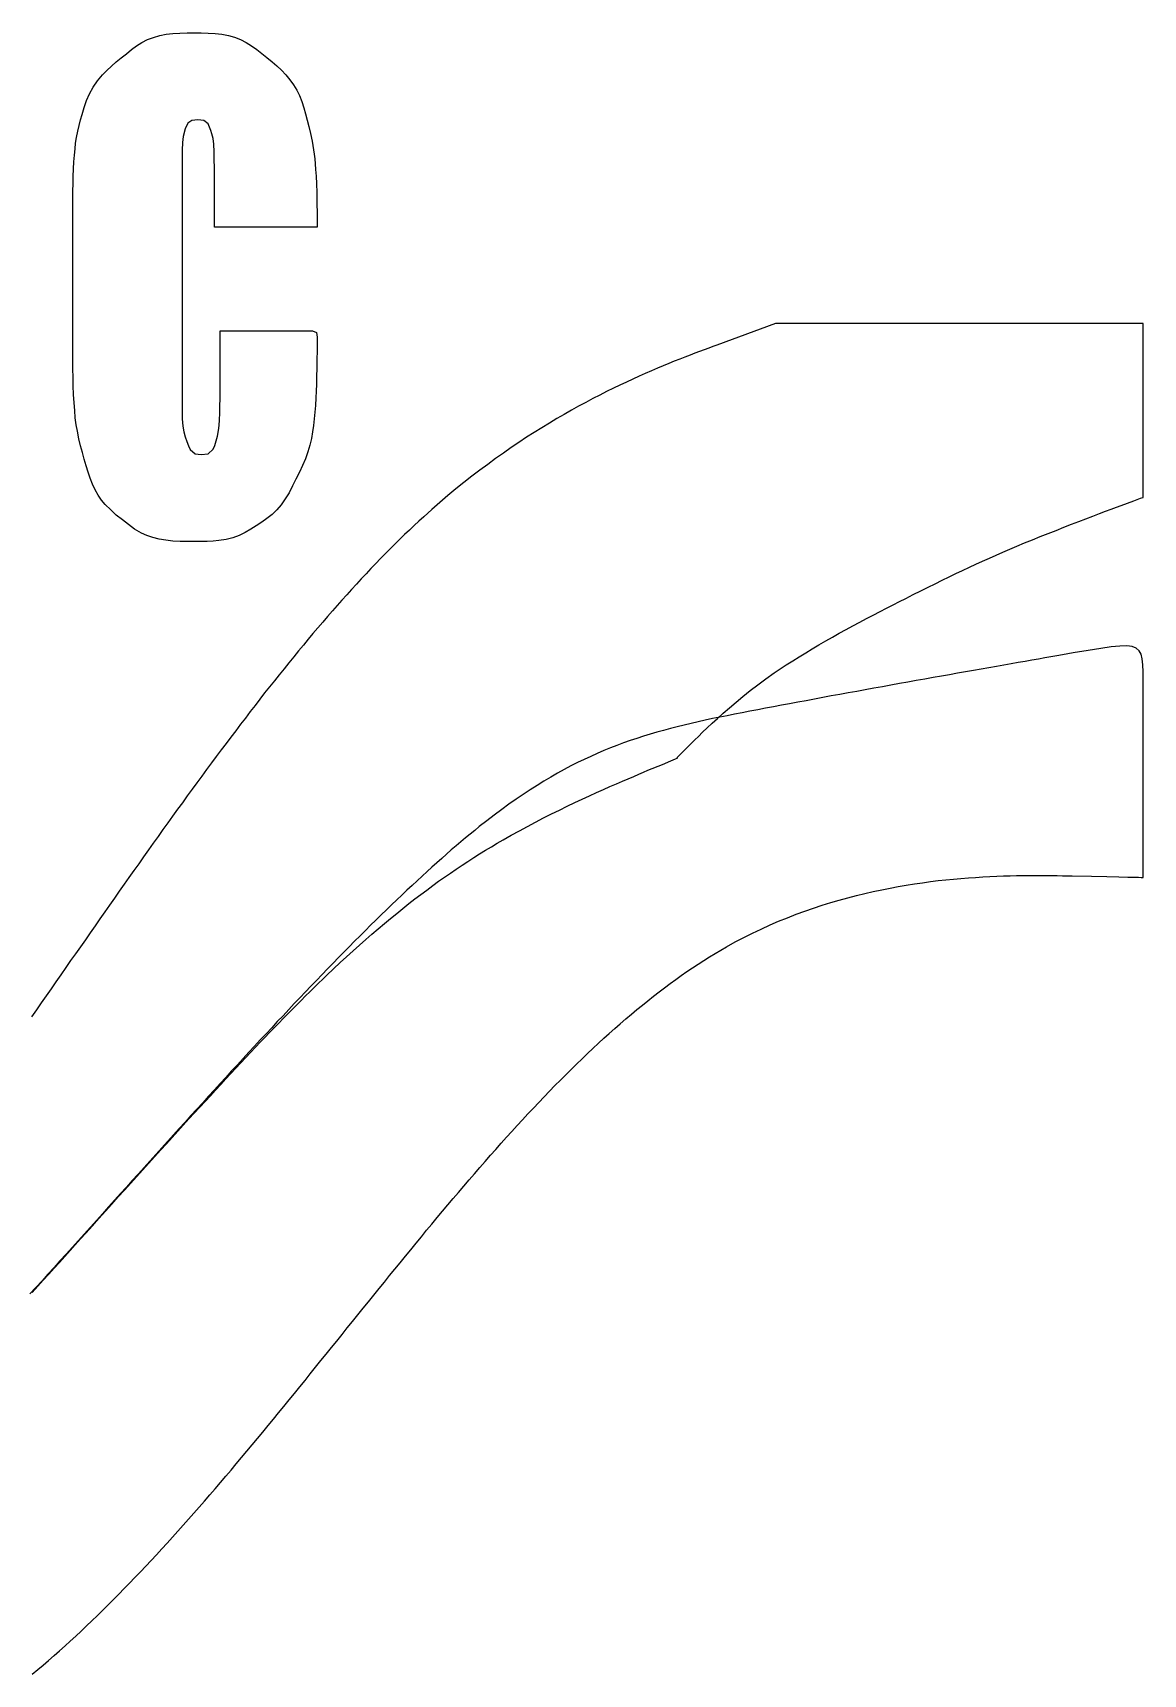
# Model space of a CAD drawing. Extents: x 10041 to 13115, y 7289 to 8515.
# Drawn here: x 12406 to 13115, y 7394 to 8443 of the extents above; entities that cross this region are included whole.
import ezdxf

# ---------------------------------------------------------------- set-up
doc = ezdxf.new("R2010")
doc.units = 0
doc.layers.get('0').update_dxf_attribs({"linetype": 'continuous'})

msp = doc.modelspace()

# ---------------------------------------------------------------- linework, layer by layer
at = {"color": 0}
msp.add_lwpolyline([(12587.5, 8319.1), (12586.5, 8319.1), (12583.9, 8319.1), (12579.9, 8319.1), (12574.8, 8319.1), (12569, 8319.1), (12562.6, 8319.1), (12556.1, 8319.1), (12549.6, 8319.1), (12543.6, 8319.1), (12538.2, 8319.1), (12528.7, 8319.1), (12523.8, 8319.1), (12522, 8319.1), (12521.8, 8319.1), (12521.8, 8325.2), (12521.8, 8329.4), (12521.8, 8334.5), (12521.8, 8339.9), (12521.8, 8345), (12521.8, 8349.3), (12521.8, 8354.8), (12521.8, 8357.4), (12521.7, 8361.8), (12521.6, 8367.2), (12521.4, 8372), (12520.9, 8375.8), (12520.2, 8378.6), (12519.5, 8380.9), (12517.8, 8385.1), (12515.1, 8387.3), (12511.2, 8387.7), (12507.4, 8387.3), (12504.7, 8385.4), (12503.1, 8381.8), (12501.9, 8377), (12501.4, 8373.2), (12501.2, 8368.2), (12501.1, 8364.3), (12501.1, 8360.5), (12501.1, 8357.6), (12501.1, 8356.5), (12501.1, 8355.1), (12501.1, 8352.5), (12501.1, 8348.1), (12501.1, 8341), (12501.1, 8330.6), (12501.1, 8326.8), (12501.1, 8322.5), (12501.1, 8318), (12501.1, 8313.3), (12501.1, 8308.3), (12501.1, 8303.1), (12501.1, 8297.8), (12501.1, 8292.4), (12501.1, 8286.8), (12501.1, 8281.3), (12501.1, 8275.8), (12501.1, 8270.3), (12501.1, 8264.8), (12501.1, 8259.5), (12501.1, 8254.3), (12501.1, 8249.3), (12501.1, 8244.6), (12501.1, 8240.1), (12501.1, 8235.9), (12501.1, 8232), (12501.1, 8221.6), (12501.1, 8214.6), (12501.1, 8210.2), (12501.1, 8207.7), (12501.1, 8206.3), (12501.1, 8205.4), (12501.1, 8201.5), (12501.2, 8196.6), (12501.6, 8192), (12502.3, 8188.2), (12503.2, 8185), (12504.2, 8182.1), (12505.2, 8179.4), (12506.4, 8177), (12509.4, 8174.2), (12513.4, 8173.7), (12517.8, 8174.2), (12521, 8177.1), (12522, 8179.6), (12522.9, 8182.5), (12523.7, 8185.5), (12524.4, 8189.2), (12524.8, 8192.3), (12525.1, 8196), (12525.2, 8200.2), (12525.3, 8204.9), (12525.4, 8209.4), (12525.4, 8212.9), (12525.4, 8216), (12525.4, 8221.8), (12525.4, 8226.2), (12525.4, 8231.5), (12525.4, 8237.1), (12525.4, 8242.3), (12525.4, 8246.7), (12525.4, 8252.2), (12525.4, 8252.9), (12535.7, 8252.9), (12539.5, 8252.9), (12543.9, 8252.9), (12548.8, 8252.9), (12553.8, 8252.9), (12559, 8252.9), (12564.1, 8252.9), (12568.9, 8252.9), (12573.3, 8252.9), (12577.1, 8252.9), (12584.4, 8252.8), (12587.1, 8251.7), (12587.4, 8248.8), (12587.4, 8244.9), (12587.4, 8240), (12587.3, 8234.5), (12587.3, 8228.9), (12587.1, 8223.6), (12587, 8218.7), (12586.8, 8214.2), (12586.6, 8210.1), (12586.3, 8205.2), (12585.9, 8200.8), (12585.5, 8196.6), (12585.1, 8192.4), (12584.5, 8188.2), (12583.8, 8184), (12582.8, 8179.7), (12581.6, 8175.5), (12580, 8171.1), (12578.1, 8166.8), (12576.1, 8162.4), (12573.9, 8158), (12571.7, 8153.7), (12569.5, 8149.4), (12567.1, 8145.4), (12564.5, 8141.7), (12561.7, 8138.4), (12558.6, 8135.5), (12555.4, 8132.9), (12552, 8130.5), (12548.5, 8128.2), (12545, 8126), (12541.4, 8123.9), (12537.6, 8122.1), (12533.6, 8120.6), (12529.3, 8119.5), (12524.7, 8118.8), (12521.1, 8118.4), (12517.2, 8118.3), (12513.2, 8118.2), (12509, 8118.2), (12504.5, 8118.2), (12499.9, 8118.3), (12495.2, 8118.5), (12490.7, 8119), (12486.4, 8119.7), (12482.4, 8120.7), (12478.6, 8122), (12475.1, 8123.6), (12470.8, 8126.1), (12466.8, 8129), (12463, 8132), (12459.1, 8135.1), (12455.5, 8138.4), (12452, 8141.9), (12449.7, 8144.7), (12447.5, 8147.9), (12445.6, 8151.2), (12443.9, 8154.8), (12442.4, 8158.6), (12441, 8162.6), (12439.8, 8166.6), (12438.6, 8170.8), (12437.4, 8175), (12436.2, 8179.3), (12435.1, 8183.8), (12434.2, 8188.6), (12433.5, 8192.7), (12432.9, 8197.2), (12432.5, 8201.9), (12432.1, 8206.9), (12431.8, 8212.2), (12431.6, 8217.7), (12431.5, 8223.2), (12431.4, 8228.3), (12431.4, 8232.9), (12431.4, 8236.5), (12431.4, 8239.7), (12431.4, 8242.8), (12431.4, 8247.8), (12431.4, 8256.4), (12431.4, 8260.4), (12431.4, 8265), (12431.4, 8269.9), (12431.4, 8275.1), (12431.4, 8280.6), (12431.4, 8286.1), (12431.4, 8291.7), (12431.4, 8297.2), (12431.4, 8302.4), (12431.4, 8307.3), (12431.4, 8311.9), (12431.4, 8315.9), (12431.4, 8324.5), (12431.4, 8329.4), (12431.4, 8332.3), (12431.4, 8335.1), (12431.4, 8338.3), (12431.4, 8342.3), (12431.5, 8346.7), (12431.6, 8351.5), (12431.7, 8356.3), (12432, 8360.8), (12432.3, 8365.1), (12432.7, 8369.1), (12433.1, 8372.8), (12433.7, 8376.3), (12434.5, 8380.4), (12435.3, 8384.1), (12436.3, 8387.6), (12437.3, 8391), (12438.6, 8395.5), (12440.1, 8400), (12441.9, 8404.3), (12444.2, 8408.5), (12447, 8412.5), (12450.2, 8416.4), (12453, 8419.2), (12456, 8421.9), (12459.1, 8424.6), (12462.3, 8427.3), (12465.5, 8429.9), (12468.7, 8432.5), (12472, 8434.9), (12475.5, 8437), (12479.1, 8438.9), (12482.9, 8440.3), (12486.9, 8441.5), (12491, 8442.3), (12495.3, 8442.9), (12499.7, 8443.1), (12504.3, 8443.2), (12508.8, 8443.2), (12513.3, 8443.2), (12517.8, 8443.1), (12522.3, 8442.9), (12526.5, 8442.3), (12530.7, 8441.5), (12534.6, 8440.4), (12538.4, 8438.9), (12542.1, 8437.1), (12545.5, 8434.9), (12548.9, 8432.6), (12552.2, 8430), (12555.4, 8427.4), (12558.6, 8424.7), (12561.7, 8422.1), (12564.7, 8419.3), (12567.5, 8416.4), (12570.1, 8413.3), (12572.4, 8410.1), (12574.4, 8406.6), (12576.1, 8403.1), (12577.6, 8399.3), (12578.9, 8395.4), (12580, 8391.5), (12581.1, 8387.4), (12582.1, 8383.4), (12583.2, 8379), (12584.2, 8374.1), (12585.2, 8368.4), (12585.5, 8365.7), (12585.9, 8362.8), (12586.2, 8359.6), (12586.5, 8355.9), (12586.8, 8351.7), (12587, 8346.8), (12587.2, 8341.2), (12587.3, 8334.8), (12587.4, 8327.4)], close=True, dxfattribs=at)
for points in [[(12405.4, 7638.4), (12408.9, 7642.3), (12412.4, 7646.2), (12415.9, 7650), (12419.3, 7653.8), (12422.8, 7657.6), (12426.2, 7661.4), (12429.6, 7665.2), (12432.9, 7668.9), (12436.3, 7672.6), (12439.6, 7676.3), (12443.8, 7681), (12448, 7685.7), (12452.2, 7690.3), (12456.3, 7694.8), (12460.3, 7699.4), (12464.4, 7703.8), (12468.3, 7708.2), (12472.2, 7712.5), (12476.1, 7716.8), (12479.9, 7721), (12483.7, 7725.2), (12487.4, 7729.3), (12491.1, 7733.4), (12494.8, 7737.4), (12498.4, 7741.4), (12501.9, 7745.3), (12505.5, 7749.2), (12508.9, 7753), (12512.4, 7756.7), (12515.8, 7760.4), (12519.2, 7764.1), (12522.5, 7767.7), (12525.8, 7771.3), (12529.1, 7774.8), (12532.3, 7778.3), (12535.5, 7781.7), (12538.7, 7785.1), (12541.8, 7788.4), (12544.9, 7791.7), (12548, 7795), (12551, 7798.2), (12554, 7801.3), (12557, 7804.4), (12560, 7807.5), (12562.9, 7810.5), (12565.8, 7813.5), (12568.7, 7816.4), (12571.6, 7819.3), (12574.4, 7822.2), (12577.2, 7825), (12580, 7827.8), (12582.8, 7830.5), (12585.5, 7833.2), (12588.3, 7835.9), (12591, 7838.5), (12593.7, 7841.1), (12597.9, 7845.1), (12602.1, 7849.1), (12606.3, 7852.9), (12610.4, 7856.7), (12614.5, 7860.3), (12618.5, 7863.9), (12622.5, 7867.4), (12626.5, 7870.8), (12630.5, 7874.2), (12634.4, 7877.4), (12638.3, 7880.6), (12642.2, 7883.7), (12646, 7886.8), (12649.9, 7889.8), (12653.7, 7892.7), (12657.5, 7895.5), (12661.3, 7898.3), (12665.1, 7901.1), (12668.8, 7903.7), (12672.6, 7906.3), (12676.4, 7908.9), (12680.1, 7911.4), (12683.8, 7913.8), (12687.6, 7916.2), (12691.3, 7918.6), (12695, 7920.9), (12698.8, 7923.2), (12702.5, 7925.4), (12706.3, 7927.6), (12711.5, 7930.5), (12716.7, 7933.4), (12721.9, 7936.2), (12727, 7938.9), (12732.2, 7941.6), (12737.3, 7944.1), (12742.3, 7946.6), (12747.2, 7949), (12752.1, 7951.4), (12756.9, 7953.6), (12761.5, 7955.7), (12766, 7957.8), (12770.4, 7959.7), (12774.6, 7961.6), (12778.7, 7963.4), (12782.6, 7965.1), (12786.3, 7966.6), (12789.8, 7968.1), (12793.1, 7969.5), (12796.1, 7970.8), (12798.9, 7972), (12808.1, 7975.8), (12813.6, 7978.1), (12816.5, 7979.3), (12817.5, 7979.7), (12817.7, 7979.8), (12817.5, 7980.1), (12826.7, 7989.3), (12828.8, 7991.4), (12831.2, 7993.7), (12833.8, 7996.3), (12836.7, 7999.1), (12839.9, 8002.1), (12843.4, 8005.2), (12847, 8008.6), (12851, 8012), (12855.2, 8015.6), (12859.6, 8019.2), (12864.2, 8022.9), (12869.1, 8026.6), (12874.2, 8030.4), (12879.5, 8034.2), (12883.4, 8036.8), (12887.3, 8039.4), (12891.4, 8042), (12895.5, 8044.6), (12899.7, 8047.1), (12903.9, 8049.7), (12908.2, 8052.2), (12912.5, 8054.7), (12916.8, 8057.1), (12921.2, 8059.6), (12925.6, 8062), (12929.9, 8064.3), (12934.3, 8066.7), (12938.6, 8068.9), (12942.9, 8071.2), (12947.2, 8073.4), (12951.4, 8075.6), (12955.6, 8077.7), (12959.7, 8079.8), (12963.7, 8081.8), (12968.5, 8084.3), (12973.3, 8086.7), (12977.9, 8089), (12982.5, 8091.2), (12986.9, 8093.4), (12991.3, 8095.6), (12995.7, 8097.7), (13000, 8099.7), (13004.3, 8101.7), (13008.5, 8103.7), (13012.8, 8105.7), (13017.1, 8107.6), (13021.4, 8109.5), (13025.8, 8111.4), (13030.2, 8113.3), (13034.7, 8115.3), (13039.6, 8117.3), (13044.6, 8119.3), (13049.6, 8121.4), (13054.7, 8123.4), (13059.7, 8125.3), (13064.6, 8127.3), (13069.5, 8129.2), (13074.2, 8131), (13078.8, 8132.7), (13083.2, 8134.4), (13087.4, 8136), (13091.3, 8137.5), (13095, 8138.8), (13098.3, 8140.1), (13101.3, 8141.2), (13109.5, 8144.2), (13113.6, 8145.8), (13115.2, 8146.4), (13115.4, 8146.4), (13115.4, 8164.9), (13115.4, 8168.9), (13115.4, 8173.2), (13115.4, 8178), (13115.4, 8183), (13115.4, 8188.2), (13115.4, 8193.6), (13115.4, 8199.2), (13115.4, 8204.7), (13115.4, 8210.2), (13115.4, 8215.6), (13115.4, 8220.9), (13115.4, 8225.9), (13115.4, 8230.6), (13115.4, 8235), (13115.4, 8238.9), (13115.4, 8249.6), (13115.4, 8255.1), (13115.4, 8257.1), (13115.4, 8257.4), (13076.2, 8257.4), (13072.4, 8257.4), (13068.4, 8257.4), (13064.2, 8257.4), (13059.8, 8257.4), (13055.3, 8257.4), (13050.6, 8257.4), (13045.7, 8257.4), (13040.7, 8257.4), (13035.6, 8257.4), (13030.4, 8257.4), (13025.1, 8257.4), (13019.7, 8257.4), (13014.3, 8257.4), (13008.8, 8257.4), (13003.4, 8257.4), (12997.8, 8257.4), (12992.3, 8257.4), (12986.8, 8257.4), (12981.4, 8257.4), (12976, 8257.4), (12970.6, 8257.4), (12965.3, 8257.4), (12960.1, 8257.4), (12955, 8257.4), (12950, 8257.4), (12945.1, 8257.4), (12940.4, 8257.4), (12935.8, 8257.4), (12931.5, 8257.4), (12927.3, 8257.4), (12923.3, 8257.4), (12919.5, 8257.4), (12906.5, 8257.4), (12896.8, 8257.4), (12889.9, 8257.4), (12885.2, 8257.4), (12882.3, 8257.4), (12880.9, 8257.4), (12880.4, 8257.4), (12880.3, 8257.4), (12843, 8243.7), (12840.4, 8242.8), (12837.7, 8241.8), (12834.9, 8240.7), (12831.9, 8239.6), (12828.9, 8238.5), (12825.8, 8237.3), (12822.5, 8236), (12819.2, 8234.7), (12815.7, 8233.4), (12812.2, 8231.9), (12808.6, 8230.4), (12804.9, 8228.9), (12801.1, 8227.3), (12797.2, 8225.6), (12793.3, 8223.8), (12789.3, 8222), (12785.2, 8220.1), (12781, 8218.1), (12776.8, 8216.1), (12772.4, 8214), (12768.1, 8211.8), (12763.6, 8209.5), (12759.1, 8207.1), (12754.6, 8204.6), (12750, 8202.1), (12745.3, 8199.4), (12740.6, 8196.7), (12735.9, 8193.8), (12731.1, 8190.9), (12726.2, 8187.9), (12721.3, 8184.8), (12716.4, 8181.5), (12711.5, 8178.2), (12706.5, 8174.7), (12701.5, 8171.2), (12696.5, 8167.5), (12691.4, 8163.8), (12686.3, 8159.9), (12681.2, 8155.9), (12676.1, 8151.8), (12671, 8147.5), (12665.9, 8143.1), (12660.7, 8138.7), (12655.6, 8134), (12652.5, 8131.2), (12649.4, 8128.4), (12646.4, 8125.5), (12643.3, 8122.6), (12640.2, 8119.6), (12637.2, 8116.6), (12634.1, 8113.5), (12631, 8110.4), (12627.9, 8107.3), (12624.9, 8104.1), (12621.8, 8100.9), (12618.7, 8097.6), (12615.6, 8094.3), (12612.6, 8091), (12609.5, 8087.6), (12606.4, 8084.2), (12603.3, 8080.8), (12600.2, 8077.3), (12597.2, 8073.8), (12594.1, 8070.2), (12591, 8066.7), (12587.9, 8063), (12584.8, 8059.4), (12581.7, 8055.7), (12578.7, 8052), (12575.6, 8048.3), (12572.5, 8044.5), (12569.4, 8040.7), (12566.3, 8036.9), (12563.2, 8033.1), (12560.1, 8029.2), (12557, 8025.3), (12553.9, 8021.4), (12550.9, 8017.4), (12547.8, 8013.5), (12544.7, 8009.5), (12541.6, 8005.4), (12538.5, 8001.4), (12535.4, 7997.3), (12532.3, 7993.2), (12529.2, 7989.1), (12526.1, 7985), (12523, 7980.9), (12519.9, 7976.7), (12516.8, 7972.5), (12513.7, 7968.3), (12510.6, 7964.1), (12507.5, 7959.9), (12504.4, 7955.6), (12501.3, 7951.3), (12498.2, 7947.1), (12495.1, 7942.8), (12492, 7938.5), (12488.9, 7934.1), (12485.8, 7929.8), (12482.7, 7925.4), (12479.6, 7921.1), (12476.5, 7916.7), (12473.4, 7912.3), (12470.3, 7908), (12467.2, 7903.6), (12464.1, 7899.2), (12461, 7894.8), (12457.9, 7890.3), (12454.8, 7885.9), (12451.7, 7881.5), (12448.6, 7877.1), (12445.5, 7872.6), (12442.4, 7868.2), (12439.3, 7863.7), (12436.1, 7859.3), (12433, 7854.8), (12429.9, 7850.4), (12426.8, 7845.9), (12423.7, 7841.4), (12420.5, 7836.9), (12417.4, 7832.4), (12414.2, 7827.9), (12411.1, 7823.4), (12408, 7818.9), (12404.8, 7814.4)], [(12405.4, 7394.5), (12408.9, 7397.4), (12412.4, 7400.3), (12415.8, 7403.3), (12419.3, 7406.3), (12422.8, 7409.4), (12426.3, 7412.5), (12429.7, 7415.6), (12433.2, 7418.8), (12436.6, 7422), (12440.1, 7425.3), (12443.5, 7428.6), (12447, 7431.9), (12450.4, 7435.3), (12453.9, 7438.7), (12457.3, 7442.1), (12460.7, 7445.6), (12464.2, 7449.1), (12467.6, 7452.6), (12471, 7456.2), (12474.5, 7459.8), (12477.9, 7463.4), (12481.3, 7467.1), (12484.7, 7470.8), (12488.1, 7474.5), (12491.5, 7478.2), (12495, 7482), (12498.4, 7485.8), (12501.8, 7489.6), (12505.2, 7493.4), (12508.6, 7497.3), (12512, 7501.2), (12515.4, 7505.1), (12518.8, 7509), (12522.2, 7512.9), (12525.6, 7516.9), (12529, 7520.9), (12532.4, 7524.9), (12535.8, 7528.9), (12539.1, 7532.9), (12542.5, 7537), (12545.9, 7541), (12549.3, 7545.1), (12552.7, 7549.2), (12556.1, 7553.3), (12559.5, 7557.4), (12562.8, 7561.5), (12566.2, 7565.6), (12569.6, 7569.8), (12573, 7573.9), (12576.4, 7578.1), (12579.7, 7582.2), (12583.1, 7586.4), (12586.5, 7590.6), (12589.9, 7594.8), (12593.2, 7598.9), (12596.6, 7603.1), (12600, 7607.3), (12603.4, 7611.5), (12606.7, 7615.7), (12610.1, 7619.9), (12613.5, 7624.1), (12616.9, 7628.3), (12620.2, 7632.4), (12623.6, 7636.6), (12627, 7640.8), (12630.4, 7645), (12633.8, 7649.1), (12637.1, 7653.3), (12640.5, 7657.4), (12643.9, 7661.6), (12647.3, 7665.7), (12650.7, 7669.8), (12654.1, 7674), (12657.4, 7678.1), (12660.8, 7682.1), (12664.2, 7686.2), (12667.6, 7690.3), (12671, 7694.3), (12674.4, 7698.3), (12677.8, 7702.3), (12681.2, 7706.3), (12684.6, 7710.3), (12688, 7714.2), (12691.4, 7718.2), (12694.8, 7722.1), (12698.2, 7726), (12701.7, 7729.8), (12705.1, 7733.7), (12708.5, 7737.5), (12711.9, 7741.3), (12715.3, 7745), (12718.8, 7748.7), (12722.2, 7752.5), (12725.7, 7756.1), (12729.1, 7759.8), (12732.5, 7763.4), (12736, 7767), (12739.4, 7770.5), (12742.9, 7774), (12746.4, 7777.5), (12749.8, 7780.9), (12753.3, 7784.3), (12756.8, 7787.7), (12760.3, 7791), (12763.7, 7794.3), (12767.2, 7797.6), (12770.7, 7800.8), (12774.2, 7803.9), (12777.7, 7807.1), (12781.2, 7810.1), (12784.8, 7813.2), (12788.3, 7816.2), (12791.8, 7819.1), (12795.3, 7822), (12798.9, 7824.8), (12802.4, 7827.6), (12806, 7830.4), (12809.5, 7833.1), (12813.1, 7835.7), (12816.7, 7838.3), (12820.2, 7840.9), (12823.8, 7843.4), (12827.4, 7845.8), (12831, 7848.2), (12834.6, 7850.5), (12838.2, 7852.8), (12841.8, 7855), (12845.4, 7857.1), (12849.1, 7859.2), (12854.6, 7862.3), (12860.2, 7865.2), (12865.7, 7868), (12871.3, 7870.6), (12876.9, 7873.2), (12882.4, 7875.6), (12888, 7877.8), (12893.6, 7880), (12899.1, 7882), (12904.7, 7884), (12910.2, 7885.8), (12915.7, 7887.5), (12921.2, 7889.1), (12926.7, 7890.6), (12932.1, 7892), (12937.5, 7893.3), (12942.9, 7894.6), (12948.3, 7895.7), (12953.6, 7896.8), (12958.8, 7897.7), (12964, 7898.6), (12969.2, 7899.4), (12974.3, 7900.2), (12979.4, 7900.9), (12984.3, 7901.5), (12989.3, 7902), (12994.1, 7902.5), (12998.9, 7902.9), (13003.7, 7903.3), (13008.3, 7903.6), (13012.9, 7903.9), (13017.4, 7904.1), (13021.8, 7904.3), (13026.1, 7904.5), (13030.3, 7904.6), (13034.5, 7904.7), (13038.5, 7904.8), (13042.5, 7904.8), (13046.3, 7904.8), (13050, 7904.8), (13053.6, 7904.8), (13057.2, 7904.7), (13060.5, 7904.7), (13063.8, 7904.6), (13067, 7904.6), (13070, 7904.5), (13082.3, 7904.3), (13092.1, 7904.1), (13099.8, 7903.9), (13105.6, 7903.8), (13109.7, 7903.7), (13112.5, 7903.7), (13114.1, 7903.6), (13115, 7903.6), (13115.3, 7903.6), (13115.4, 7903.6), (13115.4, 7928.8), (13115.4, 7932.6), (13115.4, 7936.6), (13115.4, 7941), (13115.4, 7945.6), (13115.4, 7950.4), (13115.4, 7955.4), (13115.4, 7960.5), (13115.4, 7965.8), (13115.4, 7971.1), (13115.4, 7976.5), (13115.4, 7981.9), (13115.4, 7987.3), (13115.4, 7992.6), (13115.4, 7997.8), (13115.4, 8003), (13115.4, 8008), (13115.4, 8012.8), (13115.4, 8017.4), (13115.4, 8021.7), (13115.4, 8025.8), (13115.4, 8029.6), (13115.4, 8034.9), (13115.2, 8039.5), (13114.8, 8043.2), (13114.1, 8046.2), (13112.8, 8048.4), (13111, 8050), (13108.4, 8051.1), (13105, 8051.5), (13100.5, 8051.4), (13095, 8050.9), (13088.3, 8049.9), (13080.2, 8048.6), (13070.7, 8047), (13067.3, 8046.4), (13063.8, 8045.8), (13060.2, 8045.1), (13056.4, 8044.5), (13052.5, 8043.8), (13048.4, 8043.1), (13044.2, 8042.3), (13039.9, 8041.6), (13035.5, 8040.8), (13031, 8040), (13026.4, 8039.2), (13021.6, 8038.4), (13016.8, 8037.5), (13011.9, 8036.7), (13007, 8035.8), (13001.9, 8034.9), (12996.8, 8034), (12991.6, 8033.1), (12986.4, 8032.1), (12981.1, 8031.2), (12975.8, 8030.2), (12970.4, 8029.3), (12965, 8028.3), (12959.6, 8027.4), (12954.2, 8026.4), (12948.7, 8025.4), (12943.3, 8024.4), (12937.8, 8023.4), (12932.4, 8022.4), (12926.9, 8021.4), (12921.5, 8020.4), (12916, 8019.5), (12910.6, 8018.5), (12905.3, 8017.5), (12900, 8016.5), (12894.7, 8015.5), (12889.4, 8014.5), (12884.3, 8013.6), (12879.2, 8012.6), (12874.1, 8011.7), (12869.1, 8010.7), (12864.1, 8009.7), (12859.2, 8008.8), (12854.3, 8007.8), (12849.5, 8006.9), (12844.8, 8005.9), (12840.1, 8005), (12835.5, 8004), (12830.9, 8003), (12826.4, 8001.9), (12822, 8000.9), (12817.5, 7999.8), (12813.2, 7998.7), (12808.8, 7997.5), (12804.5, 7996.3), (12800.2, 7995.1), (12796, 7993.8), (12791.7, 7992.4), (12787.5, 7991), (12783.3, 7989.5), (12779.1, 7987.9), (12774.9, 7986.3), (12770.7, 7984.6), (12766.5, 7982.8), (12762.3, 7980.9), (12758.1, 7979), (12753.9, 7976.9), (12749.7, 7974.8), (12745.4, 7972.5), (12741.1, 7970.2), (12736.8, 7967.7), (12732.4, 7965.1), (12728, 7962.4), (12723.6, 7959.6), (12719.1, 7956.6), (12714.6, 7953.5), (12710, 7950.3), (12705.4, 7946.9), (12700.7, 7943.4), (12695.9, 7939.8), (12691.1, 7936), (12688.2, 7933.6), (12685.2, 7931.2), (12682.3, 7928.8), (12679.3, 7926.3), (12676.3, 7923.7), (12673.2, 7921.1), (12670.2, 7918.4), (12667.1, 7915.7), (12664, 7912.9), (12660.8, 7910.1), (12657.7, 7907.3), (12654.5, 7904.4), (12651.3, 7901.4), (12648.1, 7898.4), (12644.8, 7895.4), (12641.6, 7892.3), (12638.3, 7889.2), (12635, 7886), (12631.7, 7882.8), (12628.4, 7879.6), (12625, 7876.3), (12621.6, 7873), (12618.3, 7869.6), (12614.9, 7866.2), (12611.4, 7862.8), (12608, 7859.3), (12604.5, 7855.8), (12601.1, 7852.3), (12597.6, 7848.7), (12594.1, 7845.1), (12590.6, 7841.5), (12587.1, 7837.8), (12583.5, 7834.1), (12580, 7830.4), (12576.4, 7826.6), (12572.8, 7822.9), (12569.3, 7819.1), (12565.7, 7815.2), (12562, 7811.4), (12558.4, 7807.5), (12554.8, 7803.6), (12551.1, 7799.7), (12547.5, 7795.8), (12543.8, 7791.8), (12540.2, 7787.9), (12536.5, 7783.9), (12532.8, 7779.9), (12529.1, 7775.8), (12525.4, 7771.8), (12521.7, 7767.7), (12518, 7763.7), (12514.3, 7759.6), (12510.5, 7755.5), (12506.8, 7751.4), (12503.1, 7747.2), (12499.3, 7743.1), (12495.6, 7739), (12491.8, 7734.8), (12488.1, 7730.7), (12484.3, 7726.5), (12480.6, 7722.3), (12476.8, 7718.2), (12473.1, 7714), (12469.3, 7709.8), (12465.5, 7705.6), (12461.8, 7701.5), (12458, 7697.3), (12454.1, 7693), (12450.2, 7688.6), (12446.4, 7684.3), (12442.5, 7680), (12438.6, 7675.7), (12434.7, 7671.4), (12430.9, 7667.1), (12427, 7662.9), (12423.1, 7658.6), (12419.3, 7654.3), (12415.4, 7650.1), (12411.6, 7645.8), (12407.7, 7641.6), (12403.9, 7637.4)]]:
    msp.add_lwpolyline(points, dxfattribs=at)

doc.saveas('drawing.dxf')
